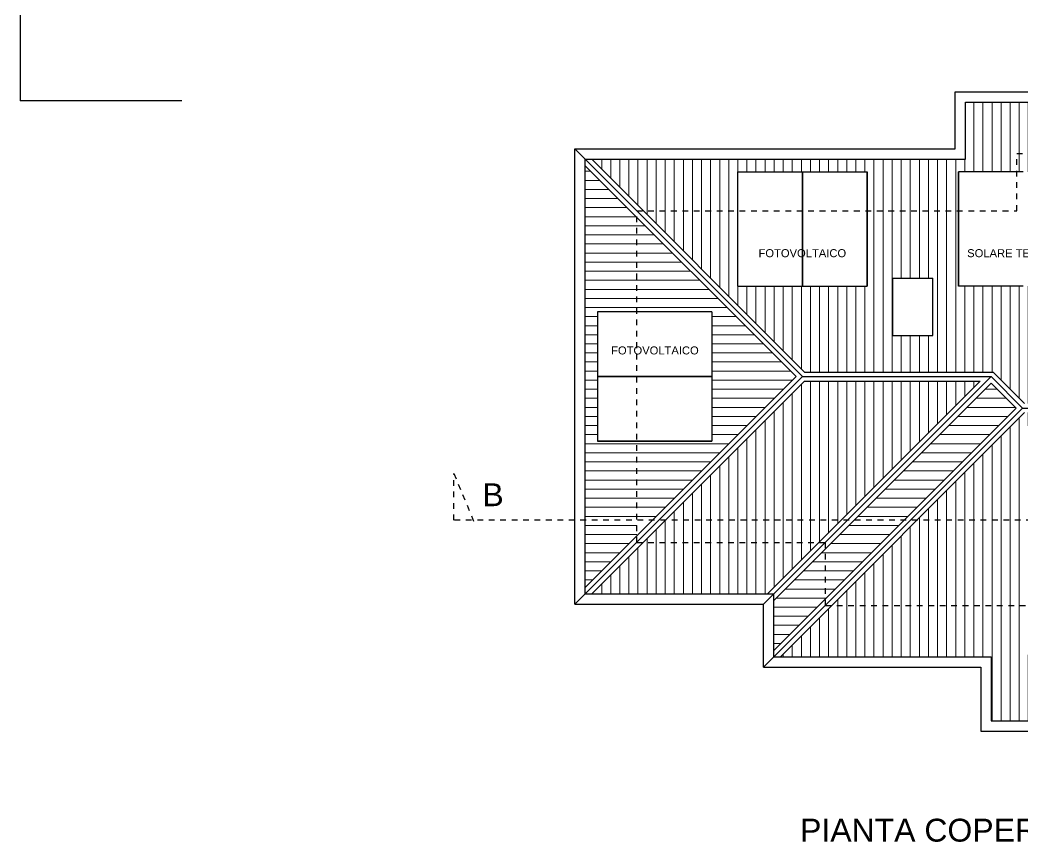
# Model space of a CAD drawing. Header units: millimetres. Extents: x 2002 to 2114, y 811 to 859.
# Drawn here: x 2026.77 to 2044.31, y 826.17 to 840.54 of the extents above; entities that cross this region are included whole.
import ezdxf

# ---------------------------------------------------------------- set-up
doc = ezdxf.new("R2010")
doc.units = ezdxf.units.MM
doc.header["$LTSCALE"] = 0.04
doc.linetypes.add('JIS_02_1.2', pattern=[2.5, 1.25, -1.25])
for name, color, linetype in [('0-2', 1, 'Continuous'), ('02', 1, 'Continuous'), ('ASSI-PIL', 6, 'Continuous')]:
    doc.layers.add(name, color=color, linetype=linetype)
doc.layers.add('0_Num_Penna__10', color=1, linetype='Continuous', lineweight=13)
doc.styles.get("Standard").update_dxf_attribs({"font": 'arial.ttf'})

msp = doc.modelspace()

# ---------------------------------------------------------------- hatches: boundary and pattern name
at = {"layer": '0_Num_Penna__10'}
h = msp.add_hatch(dxfattribs=at)
h.set_pattern_fill('ANSI31', color=256, scale=0.05, angle=45, style=0)
h.set_pattern_definition([(90, (615.9703, -128.73642), (-0.15875, 1e-17), [])])
h.paths.add_polyline_path([(2048.304, 828.283), (2048.304, 829.013), (2047.844, 829.013), (2047.844, 829.183), (2046.886, 829.183), (2046.886, 828.283)])
h.paths.add_polyline_path([(2046.886, 829.44), (2046.886, 829.183), (2047.844, 829.183), (2047.844, 829.613), (2048.174, 829.613), (2048.174, 831.793), (2047.727, 831.793), (2047.727, 831.44), (2047.727, 829.44)])
h.paths.add_polyline_path([(2047.727, 831.793), (2048.174, 831.793), (2048.174, 833.673), (2046.886, 833.673), (2046.886, 833.44), (2047.727, 833.44)])
h.paths.add_polyline_path([(2046.886, 833.44), (2046.886, 833.673), (2044.337, 833.673), (2042.458, 831.793), (2044.337, 831.793), (2044.337, 833.44), (2045.467, 833.44), (2046.597, 833.44)])
h.paths.add_polyline_path([(2044.337, 830.303), (2044.337, 831.44), (2044.337, 831.793), (2042.458, 831.793), (2040.967, 830.303)])
h.paths.add_polyline_path([(2044.337, 830.303), (2040.967, 830.303), (2040.067, 829.403), (2043.754, 829.403), (2043.754, 828.283), (2046.886, 828.283), (2046.886, 829.183), (2044.654, 829.183), (2044.654, 829.44), (2044.337, 829.44)])
h.paths.add_polyline_path([(2040.741, 831.403), (2037.667, 831.403), (2036.767, 830.503), (2039.841, 830.503)])
h.paths.add_polyline_path([(2041.132, 831.793), (2038.058, 831.793), (2037.667, 831.403), (2040.741, 831.403)])
h.paths.add_polyline_path([(2040.487, 834.223), (2038.058, 831.793), (2041.132, 831.793), (2043.561, 834.223)])
h.paths.add_polyline_path([(2048.304, 833.833), (2048.304, 838.203), (2046.886, 838.203), (2046.886, 833.833)])
h.paths.add_polyline_path([(2048.304, 838.203), (2048.304, 839.103), (2046.886, 839.103), (2046.886, 838.203)])
h.paths.add_polyline_path([(2046.886, 838.203), (2046.886, 839.103), (2043.304, 839.103), (2043.304, 838.103), (2036.767, 838.103), (2037.667, 837.203), (2039.324, 837.203), (2039.324, 837.885), (2040.454, 837.885), (2041.584, 837.885), (2041.584, 837.203), (2043.184, 837.203), (2043.184, 837.885), (2044.204, 837.885), (2044.204, 838.203)])
h.paths.add_polyline_path([(2046.886, 833.833), (2046.886, 838.203), (2044.204, 838.203), (2044.204, 837.885), (2044.314, 837.885), (2045.444, 837.885), (2045.444, 835.885), (2044.314, 835.885), (2043.184, 835.885), (2043.184, 837.203), (2041.584, 837.203), (2041.584, 835.885), (2040.454, 835.885), (2039.324, 835.885), (2039.324, 837.203), (2037.667, 837.203), (2040.487, 834.383), (2043.787, 834.383), (2044.337, 833.833)])
h.paths.add_polyline_path([(2042.734, 836.023), (2042.034, 836.023), (2042.034, 835.023), (2042.734, 835.023)], flags=16)
h = msp.add_hatch(dxfattribs=at)
h.set_pattern_fill('ANSI31', color=256, scale=0.05, angle=315, style=0)
h.set_pattern_definition([(360, (615.9703, -128.73642), (4e-17, 0.15875), [])])
h.paths.add_polyline_path([(2037.832, 831.793), (2040.341, 834.303), (2037.554, 837.089), (2037.554, 835.433), (2038.871, 835.433), (2038.871, 834.303), (2038.871, 833.173), (2037.554, 833.173), (2037.554, 831.793)])
h.paths.add_polyline_path([(2036.654, 837.989), (2036.654, 831.793), (2037.554, 831.793), (2037.554, 833.173), (2036.871, 833.173), (2036.871, 834.303), (2036.871, 835.433), (2037.554, 835.433), (2037.554, 837.089)])
h.paths.add_polyline_path([(2037.554, 831.793), (2036.654, 831.793), (2036.654, 830.616), (2037.554, 831.516)])
h.paths.add_polyline_path([(2042.232, 831.793), (2044.191, 833.753), (2043.754, 834.189), (2041.358, 831.793)])
h.paths.add_polyline_path([(2040.854, 830.416), (2042.232, 831.793), (2041.358, 831.793), (2040.854, 831.289)])
h.paths.add_polyline_path([(2040.854, 831.289), (2039.954, 830.389), (2039.954, 829.516), (2040.854, 830.416)])

# ---------------------------------------------------------------- linework, layer by layer
at = {"linetype": 'JIS_02_1.2'}
for p, q in [((2044.204, 837.203), (2044.204, 838.203)), ((2044.204, 838.203), (2048.304, 838.203)), ((2037.554, 837.203), (2044.204, 837.203)), ((2037.554, 831.403), (2037.554, 837.203)), ((2037.554, 831.403), (2040.854, 831.403)), ((2040.854, 830.303), (2040.854, 831.403)), ((2040.854, 830.303), (2044.654, 830.303))]:
    msp.add_line(p, q, dxfattribs=at)
at = {"layer": '0-2'}
for p, q in [((2026.77, 841.153), (2026.77, 839.123)), ((2029.602, 839.123), (2026.77, 839.123)), ((2039.324, 835.885), (2039.324, 837.885)), ((2039.324, 837.885), (2040.454, 837.885)), ((2040.454, 837.885), (2040.454, 835.885)), ((2040.454, 835.885), (2040.454, 837.885)), ((2040.454, 837.885), (2041.584, 837.885)), ((2041.584, 837.885), (2041.584, 835.885)), ((2041.584, 835.885), (2041.584, 837.885)), ((2044.314, 837.885), (2043.184, 837.885)), ((2043.184, 837.885), (2043.184, 835.885)), ((2043.184, 835.885), (2043.184, 837.885)), ((2042.034, 836.023), (2042.734, 836.023)), ((2042.034, 835.023), (2042.034, 836.023)), ((2042.734, 835.023), (2042.734, 836.023)), ((2039.324, 835.885), (2040.454, 835.885)), ((2039.324, 835.885), (2040.454, 835.885)), ((2040.454, 835.885), (2041.584, 835.885)), ((2040.454, 835.885), (2041.584, 835.885)), ((2044.314, 835.885), (2043.184, 835.885)), ((2044.314, 835.885), (2043.184, 835.885)), ((2038.871, 835.433), (2036.871, 835.433)), ((2036.871, 835.433), (2036.871, 834.303)), ((2038.871, 835.433), (2038.871, 834.303)), ((2038.871, 835.433), (2038.871, 834.303)), ((2042.034, 835.023), (2042.734, 835.023)), ((2036.871, 834.303), (2038.871, 834.303)), ((2038.871, 834.303), (2036.871, 834.303)), ((2036.871, 834.303), (2036.871, 833.173)), ((2038.871, 834.303), (2038.871, 833.173)), ((2038.871, 834.303), (2038.871, 833.173)), ((2036.871, 833.173), (2038.871, 833.173)), ((2038.871, 833.173), (2036.871, 833.173))]:
    msp.add_line(p, q, dxfattribs=at)
at = {"layer": '02'}
for p, q in [((2043.124, 838.283), (2043.124, 839.283)), ((2043.124, 839.283), (2048.304, 839.283)), ((2043.304, 838.103), (2043.304, 839.103)), ((2043.304, 839.103), (2048.304, 839.103)), ((2036.474, 838.283), (2043.124, 838.283)), ((2036.474, 830.323), (2036.474, 838.283)), ((2036.474, 838.283), (2040.454, 834.303)), ((2036.654, 838.103), (2043.304, 838.103)), ((2036.654, 830.503), (2036.654, 838.103)), ((2036.767, 838.103), (2040.487, 834.383)), ((2036.654, 837.989), (2040.341, 834.303)), ((2040.487, 834.383), (2043.787, 834.383)), ((2043.787, 834.383), (2044.337, 833.833)), ((2036.474, 830.323), (2040.454, 834.303)), ((2036.654, 830.616), (2040.341, 834.303)), ((2036.767, 830.503), (2040.487, 834.223)), ((2039.774, 830.323), (2043.754, 834.303)), ((2039.841, 830.503), (2043.561, 834.223)), ((2039.954, 830.389), (2043.754, 834.189)), ((2040.454, 834.303), (2043.754, 834.303)), ((2040.487, 834.223), (2043.561, 834.223)), ((2043.754, 834.303), (2044.304, 833.753)), ((2043.754, 834.189), (2044.191, 833.753)), ((2039.774, 829.223), (2044.304, 833.753)), ((2039.954, 829.516), (2044.191, 833.753)), ((2040.067, 829.403), (2044.337, 833.673)), ((2044.304, 833.753), (2048.304, 833.753)), ((2036.654, 830.503), (2039.954, 830.503)), ((2039.954, 829.403), (2039.954, 830.503)), ((2036.474, 830.323), (2039.774, 830.323)), ((2039.774, 829.223), (2039.774, 830.323)), ((2039.954, 829.403), (2043.754, 829.403)), ((2043.754, 829.403), (2043.754, 828.283)), ((2039.774, 829.223), (2043.574, 829.223)), ((2043.574, 829.223), (2043.574, 828.103)), ((2043.754, 828.283), (2048.304, 828.283)), ((2043.574, 828.103), (2048.304, 828.103))]:
    msp.add_line(p, q, dxfattribs=at)
at = {"layer": 'ASSI-PIL', "linetype": 'JIS_02_1.2'}
for p, q in [((2034.356, 831.793), (2034.356, 832.609)), ((2034.356, 832.609), (2034.735, 831.699)), ((2054.468, 831.793), (2034.356, 831.793))]:
    msp.add_line(p, q, dxfattribs=at)

# ---------------------------------------------------------------- texts
at = {"layer": 'ASSI-PIL', "char_height": 0.14}
for s, insert, attachment_point in [('FOTOVOLTAICO', (2039.685, 836.531), 1), ('\\pxt8;SOLARE TERMICO', (2045.083, 836.531), 3), ('FOTOVOLTAICO', (2037.107, 834.831), 1)]:
    msp.add_mtext_dynamic_manual_height_columns(s, width=2.81611, gutter_width=1, heights=[0], dxfattribs=dict(at, insert=insert, attachment_point=attachment_point))
at = {"layer": 'ASSI-PIL', "char_height": 0.4, "width": 8.5911, "attachment_point": 1}
for s, insert in [('B', (2034.855, 832.438)), ('PIANTA COPERTURA Sc.1/100', (2040.412, 826.574))]:
    msp.add_mtext(s, dxfattribs=dict(at, insert=insert))

doc.saveas('drawing.dxf')
